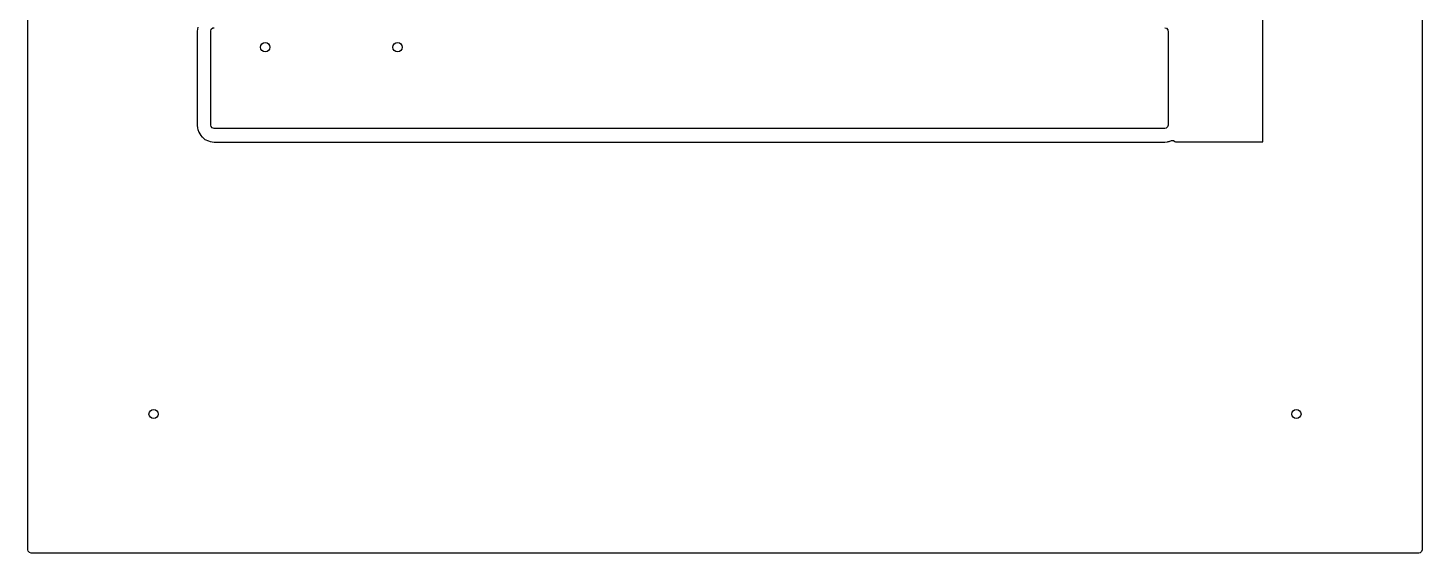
# Model space of a CAD drawing. Extents: x 3.81 to 5.89, y -4.89 to -2.81.
# Drawn here: x 3.813 to 5.887, y -4.887 to -4.105 of the extents above; entities that cross this region are included whole.
import ezdxf

# ---------------------------------------------------------------- set-up
doc = ezdxf.new("R2010")
doc.units = 0
doc.header["$MEASUREMENT"] = 0
doc.layers.add('BLACK', color=7, linetype='CONTINUOUS')

msp = doc.modelspace()

# ---------------------------------------------------------------- linework, layer by layer
at = {"layer": 'BLACK', "linetype": 'CONTINUOUS'}
for p, q in [((5.887, -2.8179), (5.887, -4.8821)), ((3.813, -4.8821), (3.813, -3.3974)), ((5.65, -4.275), (5.65, -3.63)), ((4.0656, -4.1043), (4.0648, -4.11)), ((4.0858, -4.1073), (4.0879, -4.1054)), ((4.0879, -4.1054), (4.09, -4.105)), ((5.5041, -4.105), (5.5068, -4.1058)), ((5.5068, -4.1058), (5.5086, -4.1079)), ((4.0648, -4.11), (4.0648, -4.25)), ((4.085, -4.11), (4.0858, -4.1073)), ((4.085, -4.25), (4.085, -4.11)), ((5.5086, -4.1079), (5.5088, -4.1085)), ((5.5088, -4.1085), (5.509, -4.1089)), ((5.509, -4.1089), (5.5092, -4.1103)), ((5.5092, -4.1103), (5.5092, -4.25)), ((4.0648, -4.25), (4.0652, -4.2543)), ((4.0854, -4.2521), (4.085, -4.25)), ((5.5092, -4.25), (5.5084, -4.2527)), ((4.0652, -4.2543), (4.0652, -4.2543)), ((4.0652, -4.2543), (4.0657, -4.2564)), ((4.0657, -4.2564), (4.0657, -4.2564)), ((4.0657, -4.2564), (4.0671, -4.2605)), ((4.0671, -4.2605), (4.0671, -4.2605)), ((4.0671, -4.2605), (4.0702, -4.2653)), ((4.0702, -4.2653), (4.0702, -4.2653)), ((4.0702, -4.2653), (4.0702, -4.2653)), ((4.0702, -4.2653), (4.0719, -4.2674)), ((4.0719, -4.2674), (4.072, -4.2674)), ((4.072, -4.2674), (4.0763, -4.2712)), ((4.0763, -4.2712), (4.0763, -4.2712)), ((4.0763, -4.2712), (4.0816, -4.2736)), ((4.0873, -4.2542), (4.0854, -4.2521)), ((4.09, -4.255), (4.0873, -4.2542)), ((5.5042, -4.255), (4.09, -4.255)), ((5.5063, -4.2546), (5.5042, -4.255)), ((5.5084, -4.2527), (5.5063, -4.2546)), ((4.0816, -4.2736), (4.0843, -4.2744)), ((4.0843, -4.2744), (4.09, -4.2752)), ((4.09, -4.2752), (4.09, -4.2752)), ((4.09, -4.2752), (5.5042, -4.2752)), ((5.5042, -4.2752), (5.5085, -4.2748)), ((5.5042, -4.2752), (5.5042, -4.2752)), ((5.5085, -4.2748), (5.5092, -4.2746)), ((5.5085, -4.2748), (5.5085, -4.2748)), ((5.5085, -4.2748), (5.5085, -4.2748)), ((5.5092, -4.2746), (5.5106, -4.2743)), ((5.5106, -4.2743), (5.5142, -4.2731)), ((5.5142, -4.2731), (5.517, -4.273)), ((5.517, -4.273), (5.5193, -4.2743)), ((5.5193, -4.2743), (5.52, -4.275)), ((5.52, -4.275), (5.52, -4.275)), ((5.52, -4.275), (5.65, -4.275)), ((3.8134, -4.8841), (3.813, -4.8821)), ((3.8153, -4.8862), (3.8134, -4.8841)), ((3.8179, -4.887), (3.8153, -4.8862)), ((5.8821, -4.887), (3.8179, -4.887)), ((5.8841, -4.8866), (5.8821, -4.887)), ((5.8862, -4.8847), (5.8841, -4.8866)), ((5.887, -4.8821), (5.8862, -4.8847))]:
    msp.add_line(p, q, dxfattribs=at)
at = {"layer": 'BLACK'}
for centre in [(4.166, -4.134), (4.3629, -4.134), (4, -4.68), (5.7, -4.68)]:
    msp.add_circle(centre, 0.00689, dxfattribs=at)

doc.saveas('drawing.dxf')
